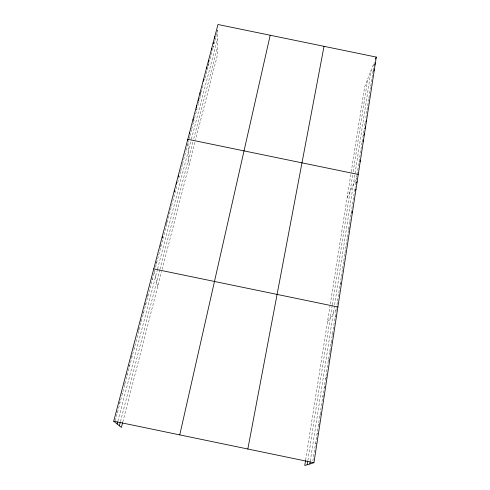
<?xml version="1.0" encoding="UTF-8"?>
<svg xmlns="http://www.w3.org/2000/svg" width="490" height="490" viewBox="0 0 490 490"><rect width="100%" height="100%" fill="white"/><g stroke="black" fill="none" stroke-linecap="round" stroke-linejoin="round"><path stroke-width="0.37" stroke-dasharray="2.45 1.84" d="M208.373 65.538L208.385 64.215M213.187 45.895L213.162 47.261L213.861 44.596M217.823 30.08L217.088 56.411L195.614 139.668M310.28 461.035L334.394 306.177M334.621 304.707L371.12 70.291M312.859 460.9L336.501 307.757M336.967 304.743L337.432 301.73M337.549 300.97L338.706 293.504M338.817 292.757L341.205 277.285M341.322 276.55L342.443 269.286M342.553 268.557L343.668 261.36M343.778 260.637L344.88 253.502M344.991 252.791L346.081 245.717M346.191 245.012L347.269 238.005M349.725 222.099L347.379 237.307L348.053 236.088M349.842 221.345L355.195 186.684M356.634 177.362L356.959 175.279M357.063 174.587L358.974 162.208M359.078 161.529L359.501 158.803M360.756 150.687L359.709 157.443L360.291 156.175M360.983 149.193L362.018 142.504M362.128 141.769L362.588 138.817M362.814 137.341L363.831 130.744M364.615 125.661L365.062 122.77M365.84 117.729L366.832 111.291M367.053 109.876L368.688 99.286M368.903 97.89L370.514 87.465M370.728 86.081L372.418 75.135M373.043 71.068L372.627 73.77L373.135 72.489M373.147 70.395L374.268 63.167M307.861 460.465L332.189 305.527M332.3 304.811L352.984 173.093M353.21 171.629L367.782 78.835M305.638 459.902L329.96 306.17M330.291 304.082L351.11 172.48M351.226 171.77L364.664 86.81L374.256 62.279M122.794 421.976L161.645 271.362M162.172 269.31L195.436 140.367M120.442 421.59L159.777 269.868M159.954 269.169L193.397 140.171M193.764 138.737L217.327 47.855M115.297 420.696L149.867 288.794M150.044 288.096L154.748 270.168M155.52 267.215L162.747 239.641M162.931 238.93L172.627 201.935M172.811 201.249L176.706 186.371M177.668 182.703L178.63 179.028M178.819 178.305L180.534 171.757M180.724 171.035L182.427 164.542M182.617 163.825L185.973 151.018M186.157 150.308L188.534 141.249M189.244 138.535L189.777 136.508M189.949 135.834L191.535 129.783M191.731 129.042L193.281 123.119M193.477 122.384L197.115 108.511M197.868 105.62L198.248 104.174M198.438 103.451L200.128 97.002M200.312 96.291L203.466 84.268M204.563 80.072L204.93 78.669M205.114 77.971L209.806 60.08M210.161 58.72L212.991 47.928M214.038 43.928L214.736 41.264M214.908 40.603L216.121 35.972M216.292 35.311L217.646 30.147M117.906 421.13L157.406 269.574M157.596 268.851L191.241 139.742M191.437 139.007L217.585 38.679M347.11 197.77L356.53 178.054L355.422 185.232L355.991 184.056M351.226 213.94L351.906 212.636M348.562 229.669L349.903 227.176M340.078 284.617L341.303 282.706M327.504 321.697L337.88 306.985M335.38 317.091L336.581 315.444M332.355 334.621L333.543 333.12M331.026 343.233L332.208 341.806M329.684 351.924L330.86 350.571M328.331 360.707L329.886 359.005M325.58 378.519L327.118 377.024M324.184 387.553L325.709 386.169M322.775 396.68L324.288 395.406M319.915 415.202L321.409 414.16M318.463 424.603L319.946 423.672M316.999 434.097L318.469 433.289M315.517 443.689L316.975 443.003M116.259 411.496L117.416 412.598M118.782 401.904L119.903 403.123M121.281 392.41L122.359 393.746M123.749 383.009L124.791 384.46M126.193 373.705L127.204 375.267M128.619 364.487L129.587 366.165M131.014 355.366L131.951 357.149M133.39 346.338L134.291 348.225M138.064 328.539L138.903 330.627M140.569 320.319L141.175 321.961M142.847 311.658L143.423 313.373M145.101 303.083L145.653 304.866M147.331 294.588L147.858 296.444M151.728 277.842L152.212 279.833M154.362 271.644L157.725 286.57M156.047 261.409L156.488 263.528M160.144 244.535L160.677 247.53M166.465 221.486L166.827 224.071M188.001 143.282L189.042 165.142M196.704 108.529L196.735 109.956"/><path stroke-width="0.73" d="M206.762 68.674L206.774 67.142M208.403 62.224L208.409 60.901M211.631 49.925L211.649 48.571M213.23 43.849L213.254 42.483M214.798 38.508L214.841 36.438M305.527 460.6L304.756 465.5L313.943 462.725L376.283 57.085L217.977 24.5L113.717 421.192L121.385 427.464L122.623 422.662M309.821 463.969L310.164 461.77M307.187 464.765L307.751 461.182M247.836 449.012L324.025 46.33M179.757 434.887L270.198 35.249M119.352 425.804L120.264 422.294M117.153 424.003L117.716 421.847M375.518 59.045L376.283 57.085M374.587 65.103L375.352 63.161M373.649 71.209L374.409 69.292M365.718 122.175L366.594 120.136M364.707 128.735L365.583 126.726M363.69 135.356L364.56 133.378M362.949 141.377L363.531 140.079M359.813 161.767L360.389 160.524M356.561 182.874L357.137 181.698M355.44 190.163L356.01 189.005M351.906 212.636L352.579 211.331M358.251 174.446L187.811 139.289L187.872 140.618M153.744 268.9L337.88 306.985M113.717 421.192L313.943 462.725M162.239 236.56L162.441 237.791M174.416 190.249L174.556 191.657M176.382 182.77L176.51 184.209M178.329 175.359L178.446 176.829M189.606 132.453L189.661 133.801M193.152 118.948L193.195 120.338M196.643 105.675L196.686 107.812M198.364 99.115L198.389 100.56M200.073 92.616L200.092 94.08M203.448 79.772L203.454 81.273"/></g></svg>
